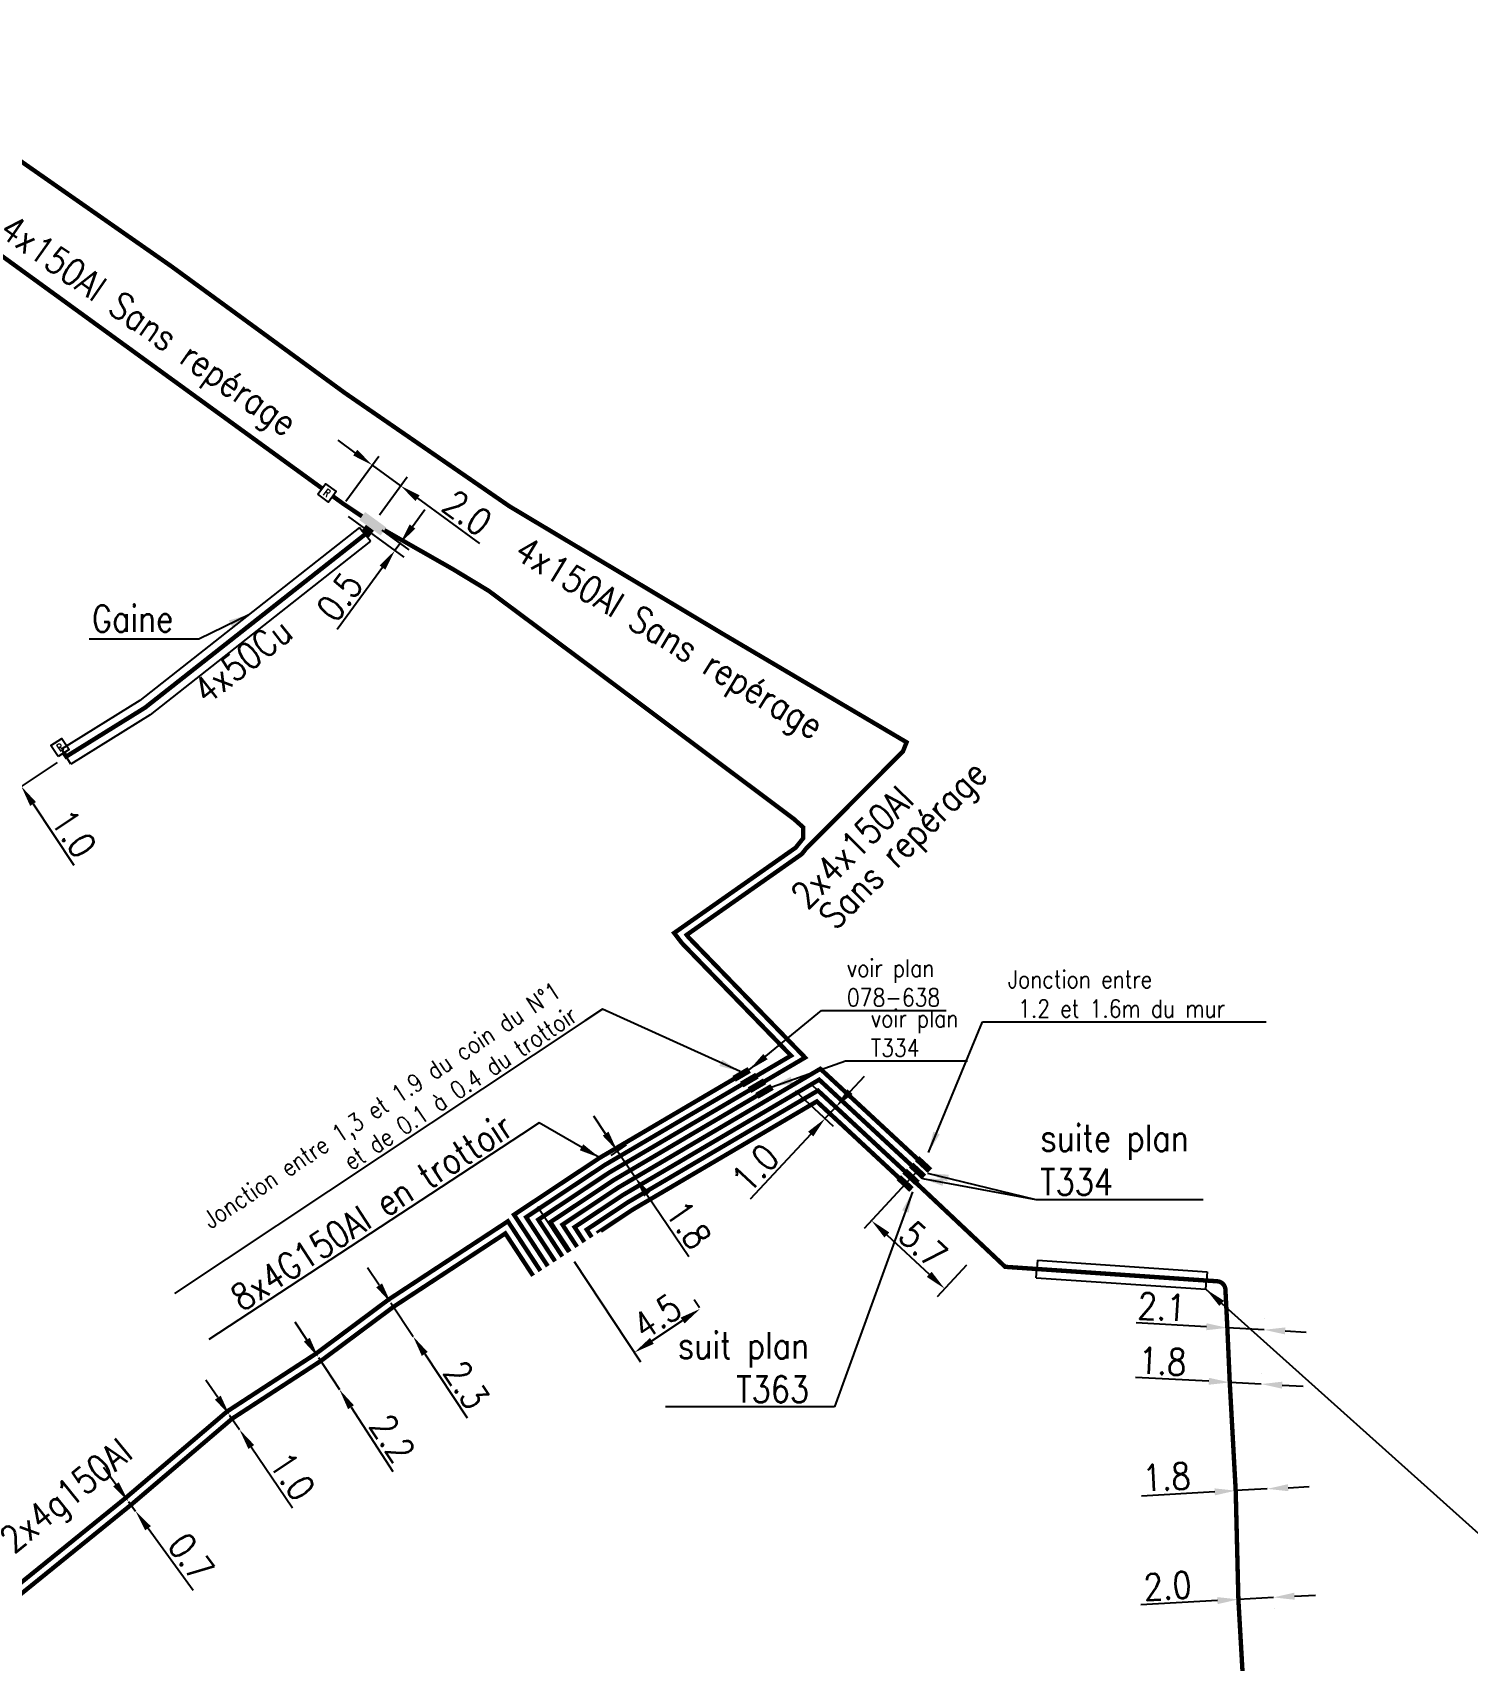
# Model space of a CAD drawing. Header units: millimetres. Extents: x 80000 to 81010, y 144000 to 145002.
# Drawn here: x 80369.8 to 80451.6, y 144571 to 144663.8 of the extents above; entities that cross this region are included whole.
import ezdxf
from ezdxf.enums import TextEntityAlignment as Align

# ---------------------------------------------------------------- set-up
doc = ezdxf.new("R2010")
doc.units = ezdxf.units.MM
doc.header["$PDMODE"] = 34
doc.linetypes.add('B_ST_AL', pattern=[2000, 1000, 1000])
doc.linetypes.add('B_ST_CU', pattern=[2000, 1000, 1000])
doc.layers.get('0').update_dxf_attribs({"linetype": 'CONTINUOUS'})
doc.layers.get('Defpoints').update_dxf_attribs({"linetype": 'CONTINUOUS'})
for name, color, linetype in [('B_100', 3, 'CONTINUOUS'), ('B_200', 7, 'CONTINUOUS'), ('B_300', 7, 'CONTINUOUS'), ('B_400', 7, 'CONTINUOUS')]:
    doc.layers.add(name, color=color, linetype=linetype)
doc.styles.add('M_ROMANS', font='ROMANS.shx', dxfattribs={"width": 0.75})
doc.styles.get("Standard").update_dxf_attribs({"font": 'romans.shx', "width": 0.85})
doc.dimstyles.get("Standard").update_dxf_attribs({"dimtxt": 1.5, "dimasz": 1.2, "dimexe": 0.625, "dimexo": 0.625, "dimgap": 0.25, "dimtad": 1, "dimdec": 1, "dimzin": 0, "dimdsep": 46, "dimtxsty": 'Standard', "dimcen": -0.5, "dimadec": 0, "dimazin": 0, "dimtfac": 1, "dimtdec": 1, "dimtmove": 0, "dimatfit": 3, "dimfxl": 0, "dimtolj": 1, "dimtzin": 0, "dimarcsym": 0})

# ---------------------------------------------------------------- blocks, each defined once
blk = doc.blocks.new('*D213')
at = {"layer": 'B_100', "color": 0, "linetype": 'Continuous', "lineweight": -2, "transparency": 16777216}
for p, q in [((80437.349, 144574.439), (80432.984, 144574.19)), ((80440.543, 144574.622), (80438.547, 144574.508)), ((80441.741, 144574.69), (80442.94, 144574.758)), ((80438.582, 144573.884), (80438.582, 144573.884)), ((80440.579, 144573.998), (80440.579, 144573.998))]:
    blk.add_line(p, q, dxfattribs=at)
at = {"layer": 'B_100', "color": 0, "linetype": 'Continuous', "transparency": 16777216}
for points in [[(80437.337, 144574.639), (80437.36, 144574.239), (80438.547, 144574.508)], [(80441.73, 144574.89), (80441.753, 144574.49), (80440.543, 144574.622)]]:
    blk.add_solid(points, dxfattribs=at)
at = {"layer": 'Defpoints', "color": 0, "linetype": 'Continuous', "transparency": 16777216}
for p in [(80438.547, 144574.508), (80438.547, 144574.508), (80440.543, 144574.622)]:
    blk.add_point(p, dxfattribs=at)
at = {"layer": 'B_100', "color": 0, "linetype": 'Continuous', "transparency": 16777216, "insert": (80434.51, 144575.279), "char_height": 1.5, "attachment_point": 5, "rotation": 3.26786}
blk.add_mtext('\\A1;2.0', dxfattribs=at)
blk = doc.blocks.new('*D218')
at = {"layer": 'B_100', "color": 0, "linetype": 'Continuous', "lineweight": -2, "transparency": 16777216}
for p, q in [((80436.72, 144590.055), (80432.719, 144590.268)), ((80437.952, 144590.616), (80437.952, 144590.616)), ((80440.049, 144590.504), (80440.049, 144590.504)), ((80440.015, 144589.88), (80437.918, 144589.992)), ((80441.214, 144589.817), (80442.412, 144589.753))]:
    blk.add_line(p, q, dxfattribs=at)
at = {"layer": 'B_100', "color": 0, "linetype": 'Continuous', "transparency": 16777216}
for points in [[(80436.731, 144590.255), (80436.709, 144589.856), (80437.918, 144589.992)], [(80441.224, 144590.016), (80441.203, 144589.617), (80440.015, 144589.88)]]:
    blk.add_solid(points, dxfattribs=at)
at = {"layer": 'Defpoints', "color": 0, "linetype": 'Continuous', "transparency": 16777216}
for p in [(80437.918, 144589.992), (80437.918, 144589.992), (80440.015, 144589.88)]:
    blk.add_point(p, dxfattribs=at)
at = {"layer": 'B_100', "color": 0, "linetype": 'Continuous', "transparency": 16777216, "insert": (80434.173, 144591.192), "char_height": 1.5, "attachment_point": 5, "rotation": 356.96189}
blk.add_mtext('\\A1;2.1', dxfattribs=at)
blk = doc.blocks.new('*D219')
at = {"layer": 'B_100', "color": 0, "linetype": 'Continuous', "lineweight": -2, "transparency": 16777216}
for p, q in [((80439.884, 144587.41), (80439.884, 144587.41)), ((80436.855, 144586.945), (80432.672, 144587.167)), ((80439.851, 144586.786), (80438.054, 144586.881)), ((80441.049, 144586.722), (80442.248, 144586.658))]:
    blk.add_line(p, q, dxfattribs=at)
at = {"layer": 'B_100', "color": 0, "linetype": 'Continuous', "transparency": 16777216}
for points in [[(80436.866, 144587.144), (80436.845, 144586.745), (80438.054, 144586.881)], [(80441.06, 144586.922), (80441.039, 144586.522), (80439.851, 144586.786)]]:
    blk.add_solid(points, dxfattribs=at)
at = {"layer": 'Defpoints', "color": 0, "linetype": 'Continuous', "transparency": 16777216}
for p in [(80438.054, 144586.881), (80438.054, 144586.881), (80439.851, 144586.786)]:
    blk.add_point(p, dxfattribs=at)
at = {"layer": 'B_100', "color": 0, "linetype": 'Continuous', "transparency": 16777216, "insert": (80434.218, 144588.086), "char_height": 1.5, "attachment_point": 5, "rotation": 356.96189}
blk.add_mtext('\\A1;1.8', dxfattribs=at)
blk = doc.blocks.new('*D220')
at = {"layer": 'B_100', "color": 0, "linetype": 'Continuous', "lineweight": -2, "transparency": 16777216}
for p, q in [((80440.191, 144580.81), (80438.394, 144580.708)), ((80441.389, 144580.878), (80442.587, 144580.946)), ((80437.196, 144580.64), (80433.013, 144580.402))]:
    blk.add_line(p, q, dxfattribs=at)
at = {"layer": 'B_100', "color": 0, "linetype": 'Continuous', "transparency": 16777216}
for points in [[(80437.184, 144580.839), (80437.207, 144580.44), (80438.394, 144580.708)], [(80441.378, 144581.078), (80441.4, 144580.678), (80440.191, 144580.81)]]:
    blk.add_solid(points, dxfattribs=at)
at = {"layer": 'Defpoints', "color": 0, "linetype": 'Continuous', "transparency": 16777216}
for p in [(80440.191, 144580.81), (80438.394, 144580.708), (80438.394, 144580.708)]:
    blk.add_point(p, dxfattribs=at)
at = {"layer": 'B_100', "color": 0, "linetype": 'Continuous', "transparency": 16777216, "insert": (80434.449, 144581.485), "char_height": 1.5, "attachment_point": 5, "rotation": 3.25421}
blk.add_mtext('\\A1;1.8', dxfattribs=at)
blk = doc.blocks.new('*D930')
at = {"layer": 'B_300', "color": 0, "linetype": 'Continuous', "lineweight": -2, "transparency": 16777216}
for p, q in [((80388.172, 144639.89), (80387.203, 144640.598)), ((80387.637, 144637.123), (80389.51, 144639.688)), ((80389.141, 144639.183), (80390.757, 144638.004)), ((80389.548, 144636.348), (80391.125, 144638.509)), ((80391.726, 144637.296), (80395.257, 144634.719))]:
    blk.add_line(p, q, dxfattribs=at)
at = {"layer": 'B_300', "color": 0, "linetype": 'Continuous', "transparency": 16777216}
for points in [[(80388.29, 144640.052), (80388.054, 144639.729), (80389.141, 144639.183)], [(80391.844, 144637.458), (80391.608, 144637.135), (80390.757, 144638.004)]]:
    blk.add_solid(points, dxfattribs=at)
at = {"layer": 'Defpoints', "color": 0, "linetype": 'Continuous', "transparency": 16777216}
for p in [(80390.757, 144638.004), (80387.269, 144636.618), (80389.179, 144635.843)]:
    blk.add_point(p, dxfattribs=at)
at = {"layer": 'B_300', "color": 0, "linetype": 'Continuous', "transparency": 16777216, "insert": (80394.566, 144636.462), "char_height": 1.5, "attachment_point": 5, "rotation": 323.87465}
blk.add_mtext('\\A1;2.0', dxfattribs=at)
blk = doc.blocks.new('*D931')
at = {"layer": 'B_300', "color": 0, "linetype": 'Continuous', "lineweight": -2, "transparency": 16777216}
for p, q in [((80391.434, 144635.683), (80392.141, 144636.652)), ((80387.774, 144636.25), (80390.937, 144633.941)), ((80389.684, 144635.474), (80391.231, 144634.345)), ((80390.727, 144634.713), (80390.432, 144634.31)), ((80389.724, 144633.34), (80387.147, 144629.809))]:
    blk.add_line(p, q, dxfattribs=at)
at = {"layer": 'B_300', "color": 0, "linetype": 'Continuous', "transparency": 16777216}
for points in [[(80391.272, 144635.801), (80391.596, 144635.565), (80390.727, 144634.713)], [(80389.563, 144633.458), (80389.886, 144633.222), (80390.432, 144634.31)]]:
    blk.add_solid(points, dxfattribs=at)
at = {"layer": 'Defpoints', "color": 0, "linetype": 'Continuous', "transparency": 16777216}
for p in [(80387.269, 144636.618), (80389.179, 144635.843), (80390.432, 144634.31)]:
    blk.add_point(p, dxfattribs=at)
at = {"layer": 'B_300', "color": 0, "linetype": 'Continuous', "transparency": 16777216, "insert": (80387.274, 144631.68), "char_height": 1.5, "attachment_point": 5, "rotation": 53.87465}
blk.add_mtext('\\A1;0.5', dxfattribs=at)
blk = doc.blocks.new('B_300_02')
at = {"color": 0, "linetype": 'Continuous'}
for points in [[(-1, 0.375), (-1, -0.375), (1, 0.375), (1, -0.375)], [(-0.375, 1), (0.375, 1), (-0.375, 0.375), (0.375, 0.375)]]:
    blk.add_solid(points, dxfattribs=at)
at = {"color": 0, "linetype": 'Continuous', "style": 'M_ROMANS', "width": 0.75, "flags": 3}
for tag, p in [('DEF_LEG', (0, -4.25)), ('DEF_COUP', (0, -6.75)), ('DEF_TYPE', (0, -9.25))]:
    blk.add_attdef(tag, text='', height=1.2, dxfattribs=at).set_placement(p, align=Align.MIDDLE)
blk = doc.blocks.new('*D932')
at = {"layer": 'B_100', "color": 0, "linetype": 'Continuous', "lineweight": -2, "transparency": 16777216}
for p, q in [((80367.908, 144622.689), (80367.242, 144623.687)), ((80368.574, 144621.691), (80369.129, 144620.859)), ((80371.166, 144622.217), (80368.609, 144620.512)), ((80369.794, 144619.86), (80372.119, 144616.375))]:
    blk.add_line(p, q, dxfattribs=at)
at = {"layer": 'B_100', "color": 0, "linetype": 'Continuous', "transparency": 16777216}
for points in [[(80368.075, 144622.8), (80367.742, 144622.578), (80368.574, 144621.691)], [(80369.961, 144619.971), (80369.628, 144619.749), (80369.129, 144620.859)]]:
    blk.add_solid(points, dxfattribs=at)
at = {"layer": 'Defpoints', "color": 0, "linetype": 'Continuous', "transparency": 16777216}
for p in [(80371.686, 144622.564), (80368.574, 144621.691), (80368.574, 144621.691)]:
    blk.add_point(p, dxfattribs=at)
at = {"layer": 'B_100', "color": 0, "linetype": 'Continuous', "transparency": 16777216, "insert": (80372.121, 144618.173), "char_height": 1.5, "attachment_point": 5, "rotation": 303.69613}
blk.add_mtext('\\A1;1.0', dxfattribs=at)
blk = doc.blocks.new('B_200_01')
at = {"color": 0, "linetype": 'Continuous', "flags": 128}
blk.add_lwpolyline([(-0.75, -0.75), (-0.75, 0.75), (0.75, 0.75), (0.75, -0.75)], close=True, dxfattribs=at)
at = {"color": 0, "linetype": 'Continuous', "style": 'M_ROMANS', "width": 0.75}
blk.add_text('R', height=0.9, dxfattribs=at).set_placement((0, 0), align=Align.MIDDLE)
at = {"color": 0, "linetype": 'Continuous', "style": 'M_ROMANS', "width": 0.75, "flags": 3}
for tag, p in [('DEF_LEG', (0, -5)), ('DEF_COUP', (0, -7.5)), ('DEF_TYPE', (0, -10))]:
    blk.add_attdef(tag, text='', height=1.2, dxfattribs=at).set_placement(p, align=Align.MIDDLE)
blk = doc.blocks.new('*D850')
at = {"layer": 'B_100', "color": 0, "linetype": 'Continuous', "lineweight": -2, "transparency": 16777216}
for p, q in [((80400.651, 144593.765), (80404.439, 144588.062)), ((80407.8, 144591.139), (80407.498, 144591.594)), ((80405.093, 144589.247), (80406.844, 144590.41))]:
    blk.add_line(p, q, dxfattribs=at)
at = {"layer": 'B_100', "color": 0, "linetype": 'Continuous', "transparency": 16777216}
for points in [[(80406.734, 144590.576), (80406.955, 144590.243), (80407.844, 144591.074)], [(80404.982, 144589.413), (80405.203, 144589.08), (80404.093, 144588.583)]]:
    blk.add_solid(points, dxfattribs=at)
at = {"layer": 'Defpoints', "color": 0, "linetype": 'Continuous', "transparency": 16777216}
for p in [(80400.306, 144594.286), (80407.844, 144591.074), (80408.146, 144590.619)]:
    blk.add_point(p, dxfattribs=at)
at = {"layer": 'B_100', "color": 0, "linetype": 'Continuous', "transparency": 16777216, "insert": (80405.383, 144590.64), "char_height": 1.5, "attachment_point": 5, "rotation": 33.58579}
blk.add_mtext('\\A1;4.5', dxfattribs=at)
blk = doc.blocks.new('*D851')
at = {"layer": 'B_100', "color": 0, "linetype": 'Continuous', "lineweight": -2, "transparency": 16777216}
for p, q in [((80389.536, 144592.417), (80388.872, 144593.416)), ((80390.2, 144591.417), (80391.473, 144589.501)), ((80392.137, 144588.502), (80394.556, 144584.861))]:
    blk.add_line(p, q, dxfattribs=at)
at = {"layer": 'B_100', "color": 0, "linetype": 'Continuous', "transparency": 16777216}
for points in [[(80389.703, 144592.528), (80389.37, 144592.306), (80390.2, 144591.417)], [(80392.304, 144588.613), (80391.97, 144588.391), (80391.473, 144589.501)]]:
    blk.add_solid(points, dxfattribs=at)
at = {"layer": 'Defpoints', "color": 0, "linetype": 'Continuous', "transparency": 16777216}
for p in [(80390.2, 144591.417), (80391.473, 144589.501), (80391.473, 144589.501)]:
    blk.add_point(p, dxfattribs=at)
at = {"layer": 'B_100', "color": 0, "linetype": 'Continuous', "transparency": 16777216, "insert": (80394.511, 144586.735), "char_height": 1.5, "attachment_point": 5, "rotation": 303.5936}
blk.add_mtext('\\A1;2.3', dxfattribs=at)
blk = doc.blocks.new('*D852')
at = {"layer": 'B_100', "color": 0, "linetype": 'Continuous', "lineweight": -2, "transparency": 16777216}
for p, q in [((80385.41, 144589.314), (80384.753, 144590.318)), ((80386.067, 144588.31), (80387.273, 144586.469)), ((80387.93, 144585.465), (80390.324, 144581.808))]:
    blk.add_line(p, q, dxfattribs=at)
at = {"layer": 'B_100', "color": 0, "linetype": 'Continuous', "transparency": 16777216}
for points in [[(80385.578, 144589.424), (80385.243, 144589.204), (80386.067, 144588.31)], [(80388.097, 144585.575), (80387.763, 144585.356), (80387.273, 144586.469)]]:
    blk.add_solid(points, dxfattribs=at)
at = {"layer": 'Defpoints', "color": 0, "linetype": 'Continuous', "transparency": 16777216}
for p in [(80386.067, 144588.31), (80387.273, 144586.469), (80387.273, 144586.469)]:
    blk.add_point(p, dxfattribs=at)
at = {"layer": 'B_100', "color": 0, "linetype": 'Continuous', "transparency": 16777216, "insert": (80390.292, 144583.683), "char_height": 1.5, "attachment_point": 5, "rotation": 303.21356}
blk.add_mtext('\\A1;2.2', dxfattribs=at)
blk = doc.blocks.new('*D853')
at = {"layer": 'B_100', "color": 0, "linetype": 'Continuous', "lineweight": -2, "transparency": 16777216}
for p, q in [((80380.332, 144586.011), (80379.657, 144587.003)), ((80381.006, 144585.018), (80381.569, 144584.191)), ((80382.243, 144583.199), (80384.599, 144579.735))]:
    blk.add_line(p, q, dxfattribs=at)
at = {"layer": 'B_100', "color": 0, "linetype": 'Continuous', "transparency": 16777216}
for points in [[(80380.497, 144586.123), (80380.166, 144585.898), (80381.006, 144585.018)], [(80382.409, 144583.311), (80382.078, 144583.087), (80381.569, 144584.191)]]:
    blk.add_solid(points, dxfattribs=at)
at = {"layer": 'Defpoints', "color": 0, "linetype": 'Continuous', "transparency": 16777216}
for p in [(80381.006, 144585.018), (80381.569, 144584.191), (80381.569, 144584.191)]:
    blk.add_point(p, dxfattribs=at)
at = {"layer": 'B_100', "color": 0, "linetype": 'Continuous', "transparency": 16777216, "insert": (80384.585, 144581.533), "char_height": 1.5, "attachment_point": 5, "rotation": 304.21356}
blk.add_mtext('\\A1;1.0', dxfattribs=at)
blk = doc.blocks.new('*D854')
at = {"layer": 'B_100', "color": 0, "linetype": 'Continuous', "lineweight": -2, "transparency": 16777216}
for p, q in [((80374.522, 144581.066), (80373.814, 144582.035)), ((80375.231, 144580.098), (80375.645, 144579.533)), ((80376.354, 144578.565), (80378.936, 144575.038))]:
    blk.add_line(p, q, dxfattribs=at)
at = {"layer": 'B_100', "color": 0, "linetype": 'Continuous', "transparency": 16777216}
for points in [[(80374.684, 144581.184), (80374.361, 144580.948), (80375.231, 144580.098)], [(80376.515, 144578.683), (80376.192, 144578.447), (80375.645, 144579.533)]]:
    blk.add_solid(points, dxfattribs=at)
at = {"layer": 'Defpoints', "color": 0, "linetype": 'Continuous', "transparency": 16777216}
for p in [(80375.231, 144580.098), (80375.645, 144579.533), (80375.645, 144579.533)]:
    blk.add_point(p, dxfattribs=at)
at = {"layer": 'B_100', "color": 0, "linetype": 'Continuous', "transparency": 16777216, "insert": (80378.806, 144576.908), "char_height": 1.5, "attachment_point": 5, "rotation": 306.20787}
blk.add_mtext('\\A1;0.7', dxfattribs=at)
blk = doc.blocks.new('*D855')
at = {"layer": 'B_100', "color": 0, "linetype": 'Continuous', "lineweight": -2, "transparency": 16777216}
for p, q in [((80364.979, 144573.665), (80364.247, 144574.616)), ((80365.711, 144572.714), (80366.291, 144571.961)), ((80366.399, 144572.045), (80366.786, 144572.343)), ((80367.022, 144571.01), (80371.891, 144564.686))]:
    blk.add_line(p, q, dxfattribs=at)
at = {"layer": 'B_100', "color": 0, "linetype": 'Continuous', "transparency": 16777216}
for points in [[(80365.138, 144573.787), (80364.821, 144573.543), (80365.711, 144572.714)], [(80367.181, 144571.132), (80366.864, 144570.888), (80366.291, 144571.961)]]:
    blk.add_solid(points, dxfattribs=at)
at = {"layer": 'Defpoints', "color": 0, "linetype": 'Continuous', "transparency": 16777216}
for p in [(80365.711, 144572.714), (80365.904, 144571.664), (80366.291, 144571.961)]:
    blk.add_point(p, dxfattribs=at)
at = {"layer": 'B_100', "color": 0, "linetype": 'Continuous', "transparency": 16777216, "insert": (80371.717, 144566.552), "char_height": 1.5, "attachment_point": 5, "rotation": 307.58925}
blk.add_mtext('\\A1;0.7', dxfattribs=at)
blk = doc.blocks.new('*D856')
at = {"layer": 'B_100', "color": 0, "linetype": 'Continuous', "lineweight": -2, "transparency": 16777216}
for p, q in [((80402.453, 144601.062), (80401.779, 144602.055)), ((80402.768, 144599.826), (80403.644, 144600.421)), ((80403.127, 144600.069), (80404.137, 144598.58)), ((80403.779, 144598.337), (80404.655, 144598.931)), ((80404.811, 144597.587), (80407.2, 144594.068))]:
    blk.add_line(p, q, dxfattribs=at)
at = {"layer": 'B_100', "color": 0, "linetype": 'Continuous', "transparency": 16777216}
for points in [[(80402.618, 144601.175), (80402.287, 144600.95), (80403.127, 144600.069)], [(80404.977, 144597.7), (80404.646, 144597.475), (80404.137, 144598.58)]]:
    blk.add_solid(points, dxfattribs=at)
at = {"layer": 'Defpoints', "color": 0, "linetype": 'Continuous', "transparency": 16777216}
for p in [(80402.251, 144599.475), (80404.137, 144598.58), (80403.262, 144597.986)]:
    blk.add_point(p, dxfattribs=at)
at = {"layer": 'B_100', "color": 0, "linetype": 'Continuous', "transparency": 16777216, "insert": (80407.188, 144595.867), "char_height": 1.5, "attachment_point": 5, "rotation": 304.1684}
blk.add_mtext('\\A1;1.8', dxfattribs=at)
blk = doc.blocks.new('*D857')
at = {"layer": 'B_100', "color": 0, "linetype": 'Continuous', "lineweight": -2, "transparency": 16777216}
for p, q in [((80416.397, 144603.458), (80417.214, 144604.337)), ((80413.259, 144603.507), (80415.425, 144601.494)), ((80414.261, 144603.805), (80416.038, 144602.154)), ((80415.58, 144602.579), (80414.967, 144601.92)), ((80414.15, 144601.041), (80410.704, 144597.334))]:
    blk.add_line(p, q, dxfattribs=at)
at = {"layer": 'B_100', "color": 0, "linetype": 'Continuous', "transparency": 16777216}
for points in [[(80416.25, 144603.594), (80416.543, 144603.322), (80415.58, 144602.579)], [(80414.003, 144601.177), (80414.296, 144600.905), (80414.967, 144601.92)]]:
    blk.add_solid(points, dxfattribs=at)
at = {"layer": 'Defpoints', "color": 0, "linetype": 'Continuous', "transparency": 16777216}
for p in [(80413.803, 144604.231), (80412.801, 144603.933), (80415.58, 144602.579)]:
    blk.add_point(p, dxfattribs=at)
at = {"layer": 'B_100', "color": 0, "linetype": 'Continuous', "transparency": 16777216, "insert": (80410.989, 144599.11), "char_height": 1.5, "attachment_point": 5, "rotation": 47.09101}
blk.add_mtext('\\A1;1.0', dxfattribs=at)
blk = doc.blocks.new('*D1311')
at = {"layer": 'B_300', "color": 0, "linetype": 'Continuous', "lineweight": -2, "transparency": 16777216}
for p, q in [((80420.289, 144598.978), (80417.193, 144595.647)), ((80418.497, 144595.287), (80420.911, 144593.043)), ((80423.035, 144593.566), (80421.364, 144591.769))]:
    blk.add_line(p, q, dxfattribs=at)
at = {"layer": 'B_300', "color": 0, "linetype": 'Continuous', "transparency": 16777216}
for points in [[(80418.633, 144595.434), (80418.361, 144595.141), (80417.618, 144596.104)], [(80421.047, 144593.19), (80420.775, 144592.897), (80421.79, 144592.226)]]:
    blk.add_solid(points, dxfattribs=at)
at = {"layer": 'Defpoints', "color": 0, "linetype": 'Continuous', "transparency": 16777216}
for p in [(80420.715, 144599.436), (80423.461, 144594.024), (80421.79, 144592.226)]:
    blk.add_point(p, dxfattribs=at)
at = {"layer": 'B_300', "color": 0, "linetype": 'Continuous', "transparency": 16777216, "insert": (80420.567, 144594.728), "char_height": 1.5, "attachment_point": 5, "rotation": 317.09101}
blk.add_mtext('\\A1;5.7', dxfattribs=at)
blk = doc.blocks.new('B_300_03')
at = {"color": 0, "linetype": 'Continuous'}
blk.add_solid([(-1, 0.75), (-1, 0), (1, 0.75), (1, 0)], dxfattribs=at)
at = {"color": 0, "linetype": 'Continuous', "style": 'M_ROMANS', "width": 0.75, "flags": 3}
for tag, p in [('DEF_LEG', (0, -4.25)), ('DEF_COUP', (0, -6.75)), ('DEF_TYPE', (0, -9.25))]:
    blk.add_attdef(tag, text='', height=1.2, dxfattribs=at).set_placement(p, align=Align.MIDDLE)

msp = doc.modelspace()

# ---------------------------------------------------------------- linework, layer by layer
at = {"layer": 'B_100', "linetype": 'B_ST_AL', "flags": 128}
for points in [[(80411.524, 144604.047, 0.25, 0.25, 0), (80413.831, 144605.403, 0.25, 0.25, 0), (80407.19, 144612.249, 0.25, 0.25, 0), (80407.077, 144612.396, 0.25, 0.25, 0), (80413.64, 144617.001, 0.25, 0.25, 0), (80413.895, 144617.32, 0.25, 0.25, 0), (80419.412, 144622.856, 0.25, 0.25, 0), (80419.621, 144623.378, 0.25, 0.25, 0), (80409.17, 144629.54, 0.25, 0.25, 0), (80396.975, 144636.828, 0.25, 0.25, 0), (80387.568, 144643.303, 0.25, 0.25, 0), (80377.692, 144650.51, 0.25, 0.25, 0), (80369.257, 144656.396, 0.25, 0.25, 0), (80365.337, 144659.216, 0.25, 0.25, 0), (80359.38, 144663.55, 0.25, 0.25, 0), (80358.962, 144663.707, 0.25, 0.25, 0), (80358.23, 144663.341, 0.25, 0.25, 0), (80354.683, 144659.849, 0.25, 0.25, 0), (80352.658, 144657.566, 0.25, 0.25, 0), (80340.925, 144644.299, 0.25, 0.25, 0), (80333.434, 144650.889, 0, 0, 0)], [(80420.212, 144598.211, 0.25, 0.25, 0), (80425.244, 144593.47, 0.25, 0.25, 0), (80437.342, 144592.646, 0.25, 0.25, -0.379778), (80437.807, 144592.173, 0.25, 0.25, 0), (80437.918, 144589.992, 0.25, 0.25, 0), (80438.054, 144586.881, 0.25, 0.25, 0), (80438.394, 144580.708, 0.25, 0.25, 0), (80438.547, 144574.508, 0.25, 0.25, 0), (80438.987, 144566.805, 0.25, 0.25, 0), (80439.287, 144561.542, 0.25, 0.25, 0), (80439.764, 144555.822, 0.25, 0.25, 0), (80440.761, 144545.552, 0.25, 0.25, 0), (80441.512, 144540.385, 0.25, 0.25, 0), (80442.519, 144535.514, 0.25, 0.25, 0), (80443.669, 144528.264, 0.25, 0.25, 0), (80444.09, 144524.274, 0.25, 0.25, 0), (80444.991, 144517.326, 0.25, 0.25, 0), (80445.612, 144514.929, 0.25, 0.25, 0), (80446.677, 144510.779, 0.25, 0.25, 0), (80446.762, 144508.964, 0.25, 0.25, 0), (80446.925, 144508.2, 0.25, 0.25, 0), (80449.622, 144508.899, 0, 0, 0)]]:
    msp.add_lwpolyline(points, format="xyseb", dxfattribs=at)
at = {"layer": 'B_100', "linetype": 'B_ST_AL', "const_width": 0.25, "flags": 128}
for points in [[(80386.279, 144637.853), (80369.116, 144650.308), (80355.783, 144659.984), (80355.096, 144659.561), (80353.032, 144657.235), (80340.969, 144643.594), (80333.104, 144650.514)], [(80388.556, 144636.261), (80387.475, 144636.985), (80386.886, 144637.412)], [(80411.082, 144604.367), (80413.029, 144605.511), (80406.81, 144611.922), (80406.363, 144612.505), (80413.294, 144617.369), (80413.718, 144617.898), (80413.718, 144618.533), (80413.189, 144619.008), (80402.025, 144627.362), (80395.782, 144632.015), (80393.771, 144633.231), (80389.835, 144635.47)], [(80399.153, 144593.509), (80397.23, 144596.441), (80402.119, 144599.687), (80409.783, 144604.189)], [(80400.825, 144594.606), (80399.993, 144595.875), (80403.179, 144597.991), (80414.703, 144604.76), (80420.221, 144599.639)], [(80401.243, 144594.88), (80400.684, 144595.734), (80403.444, 144597.567), (80414.636, 144604.14), (80419.881, 144599.272)], [(80399.571, 144593.783), (80397.921, 144596.3), (80402.384, 144599.263), (80410.219, 144603.861)], [(80399.989, 144594.057), (80398.612, 144596.158), (80402.649, 144598.839), (80410.661, 144603.543)], [(80400.407, 144594.332), (80399.302, 144596.017), (80402.914, 144598.415), (80411.082, 144603.22)], [(80401.662, 144595.154), (80401.374, 144595.592), (80403.709, 144597.143), (80414.567, 144603.52), (80419.51, 144598.925)], [(80402.08, 144595.428), (80402.065, 144595.45), (80403.975, 144596.718), (80414.5, 144602.901), (80419.17, 144598.559)]]:
    msp.add_lwpolyline(points, dxfattribs=at)
at = {"layer": 'B_100', "linetype": 'B_ST_CU', "const_width": 0.25, "flags": 128}
msp.add_lwpolyline([(80388.733, 144635.231), (80376.178, 144625.349), (80371.686, 144622.564), (80371.543, 144622.769)], dxfattribs=at)
at = {"layer": 'B_100', "linetype": 'B_ST_AL', "const_width": 0.25, "flags": 128}
for points in [[(80398.735, 144593.235), (80396.878, 144596.066), (80390.083, 144591.61, 0.014763), (80390.058, 144591.593), (80385.925, 144588.515), (80380.856, 144585.219), (80375.072, 144580.29), (80365.711, 144572.714), (80365.459, 144572.498), (80365.277, 144572.065), (80365.679, 144571.474)], [(80398.317, 144592.961), (80396.734, 144595.374), (80390.369, 144591.201, 0.014763), (80390.345, 144591.184), (80386.21, 144588.105), (80381.156, 144584.817), (80375.391, 144579.906), (80366.787, 144572.942), (80366.352, 144573.548)]]:
    msp.add_lwpolyline(points, format="xyb", dxfattribs=at)
at = {"layer": 'B_300', "flags": 128}
msp.add_lwpolyline([(80400.306, 144594.286), (80398.577, 144596.889)], dxfattribs=at)
at = {"layer": 'B_400', "color": 7, "linetype": 'CONTINUOUS'}
for p, q in [((80388.424, 144635.624), (80375.891, 144625.759)), ((80388.424, 144635.624), (80388.733, 144635.231)), ((80389.042, 144634.838), (80376.465, 144624.939)), ((80389.042, 144634.838), (80388.733, 144635.231)), ((80375.891, 144625.759), (80371.423, 144622.989)), ((80376.465, 144624.939), (80371.95, 144622.139)), ((80371.423, 144622.989), (80371.686, 144622.564)), ((80371.95, 144622.139), (80371.686, 144622.564)), ((80427.085, 144593.846), (80427.051, 144593.347)), ((80427.085, 144593.846), (80436.767, 144593.186)), ((80427.017, 144592.848), (80427.051, 144593.347)), ((80436.767, 144593.186), (80436.733, 144592.687)), ((80427.017, 144592.848), (80436.699, 144592.189)), ((80436.699, 144592.189), (80436.733, 144592.687))]:
    msp.add_line(p, q, dxfattribs=at)

# ---------------------------------------------------------------- block references
at = {"layer": 'B_200'}
for p, xscale, yscale, zscale, rotation in [((80386.559, 144637.599), 0.4999999999999998, 0.4999999999999998, 0.4999999999999998, 324.0306398978367), ((80371.337, 144623.083), 0.5, 0.5, 0.5, 33.30193289644246)]:
    msp.add_blockref('B_200_01', p, dxfattribs=dict(at, xscale=xscale, yscale=yscale, zscale=zscale, rotation=rotation))
at = {"layer": 'B_300'}
for name, p, xscale, yscale, zscale, rotation in [('B_300_02', (80389.175, 144635.837), 0.7499999999994419, 0.7499999999994419, 0.7499999999994419, 143.8746481672746), ('B_300_03', (80410.308, 144604.281), 0.4999999999947015, 0.4999999999947015, 0.4999999999947015, 30.29244914874788), ('B_300_03', (80410.745, 144603.953), 0.4999999999947015, 0.4999999999947015, 0.4999999999947015, 30.29244914874788), ('B_300_03', (80411.187, 144603.633), 0.4999999999947015, 0.4999999999947015, 0.4999999999947015, 30.29244914874788), ('B_300_03', (80411.609, 144603.31), 0.4999999999947015, 0.4999999999947015, 0.4999999999947015, 30.29244914874788), ('B_300_03', (80420.12, 144598.795), 0.4999999999999999, 0.4999999999999999, 0.4999999999999999, 317.1356212308792), ('B_300_03', (80420.46, 144599.161), 0.4999999999999999, 0.4999999999999999, 0.4999999999999999, 317.1356212308792), ('B_300_03', (80419.409, 144598.081), 0.4999999999999999, 0.4999999999999999, 0.4999999999999999, 317.1356212308792), ('B_300_03', (80419.749, 144598.447), 0.4999999999999999, 0.4999999999999999, 0.4999999999999999, 317.1356212308792)]:
    msp.add_blockref(name, p, dxfattribs=dict(at, xscale=xscale, yscale=yscale, zscale=zscale, rotation=rotation))

# ---------------------------------------------------------------- texts
at = {"layer": 'B_100', "linetype": 'Continuous', "width": 0.85}
for s, rotation, p in [('4x150Al Sans repérage', 324.80095, (80367.772, 144652.322)), ('4x150Al Sans repérage', 328.67869, (80397.141, 144633.927)), ('Sans repérage', 45.09905, (80415.541, 144612.608)), ('2x4x150Al ', 45.09905, (80413.955, 144613.787))]:
    msp.add_text(s, height=1.5, rotation=rotation, dxfattribs=at).set_placement(p)
for s, rotation, p in [('4x50Cu', 38.20608, (80381.751, 144628.039)), ('2x4g150Al', 39.00291, (80371.818, 144580.257))]:
    msp.add_text(s, height=1.5, rotation=rotation, dxfattribs=at).set_placement(p, align=Align.MIDDLE)
at = {"layer": 'B_100', "linetype": 'Continuous', "insert": (80397.316, 144601.086), "char_height": 1.5, "attachment_point": 9, "rotation": 33.21356}
msp.add_mtext('8x4G150Al en trottoir', dxfattribs=at)
at = {"layer": 'B_300', "linetype": 'Continuous'}
for s, insert, char_height, attachment_point in [('voir plan\\P078-638', (80416.22, 144608.33), 1, 7), ('Jonction entre\\P 1.2 et 1.6m du mur', (80425.399, 144607.694), 1, 7), ('voir plan\\PT334', (80417.591, 144605.46), 1, 7), ('suite plan \\PT334', (80427.246, 144597.564), 1.5, 7), ('suit plan\\P T363', (80414.061, 144585.736), 1.5, 9)]:
    msp.add_mtext(s, dxfattribs=dict(at, insert=insert, char_height=char_height, attachment_point=attachment_point))
at = {"layer": 'B_300', "linetype": 'Continuous', "insert": (80400.93, 144607.565), "char_height": 1, "attachment_point": 9, "rotation": 33.5873}
msp.add_mtext('Jonction entre 1,3 et 1.9 du coin du N°1\\Pet de 0.1 à 0.4 du trottoir', dxfattribs=at)
at = {"layer": 'B_400', "linetype": 'Continuous', "insert": (80377.794, 144629.677), "char_height": 1.5, "attachment_point": 9}
msp.add_mtext('\\A1;Gaine', dxfattribs=at)

# ---------------------------------------------------------------- dimensions: what is measured, and where the dimension line sits
at = {"layer": 'B_100', "linetype": 'Continuous'}
dim = msp.add_linear_dim(base=(80368.574, 144621.691), p1=(80371.686, 144622.564), p2=(80368.574, 144621.691), angle=303.69613, dimstyle='Standard', override={"dimfxl": 1.25}, dxfattribs=at)
dim.commit()
dim.dimension.update_dxf_attribs({"geometry": '*D932', "text_midpoint": (80371.289, 144617.618), "dimtype": 160})
for base, p1, p2, angle, text, picture, middle in [((80415.58, 144602.579), (80412.801, 144603.933), (80413.803, 144604.231), 227.09101, '1.0', '*D857', (80411.722, 144598.429)), ((80366.291, 144571.961), (80365.711, 144572.714), (80365.904, 144571.664), 127.58925, '0.7', '*D855', (80370.924, 144565.942))]:
    dim = msp.add_linear_dim(base=base, p1=p1, p2=p2, angle=angle, text=text, dimstyle='Standard', dxfattribs=at)
    dim.commit()
    dim.dimension.update_dxf_attribs({"geometry": picture, "text_midpoint": middle, "dimtype": 160})
for base, p1, p2, angle, picture, middle in [((80404.137, 144598.58), (80402.251, 144599.475), (80403.262, 144597.986), 124.1684, '*D856', (80406.361, 144595.305)), ((80407.844, 144591.074), (80400.306, 144594.286), (80408.146, 144590.619), 213.58579, '*D850', (80405.936, 144589.807)), ((80391.473, 144589.501), (80390.2, 144591.417), (80391.473, 144589.501), 123.5936, '*D851', (80393.678, 144586.181)), ((80387.273, 144586.469), (80386.067, 144588.31), (80387.273, 144586.469), 123.21356, '*D852', (80389.456, 144583.135)), ((80381.569, 144584.191), (80381.006, 144585.018), (80381.569, 144584.191), 124.21356, '*D853', (80383.758, 144580.971)), ((80375.645, 144579.533), (80375.231, 144580.098), (80375.645, 144579.533), 126.20787, '*D854', (80377.999, 144576.317))]:
    dim = msp.add_linear_dim(base=base, p1=p1, p2=p2, angle=angle, dimstyle='Standard', dxfattribs=at)
    dim.commit()
    dim.dimension.update_dxf_attribs({"geometry": picture, "text_midpoint": middle, "dimtype": 160})
for base, p1, p2, angle, picture, middle in [((80437.918, 144589.992), (80440.015, 144589.88), (80437.918, 144589.992), 356.96189, '*D218', (80434.173, 144591.192)), ((80438.054, 144586.881), (80439.851, 144586.786), (80438.054, 144586.881), 356.96189, '*D219', (80434.218, 144588.086)), ((80438.394, 144580.708), (80440.191, 144580.81), (80438.394, 144580.708), 3.25421, '*D220', (80434.449, 144581.485)), ((80438.547, 144574.508), (80440.543, 144574.622), (80438.547, 144574.508), 3.26786, '*D213', (80434.51, 144575.279))]:
    dim = msp.add_linear_dim(base=base, p1=p1, p2=p2, angle=angle, dimstyle='Standard', dxfattribs=at)
    dim.commit()
    dim.dimension.update_dxf_attribs({"geometry": picture, "text_midpoint": middle})
at = {"layer": 'B_300', "linetype": 'Continuous'}
for base, p1, p2, angle, picture, middle in [((80390.757, 144638.004), (80387.269, 144636.618), (80389.179, 144635.843), 323.87465, '*D930', (80393.976, 144635.654)), ((80390.432, 144634.31), (80389.179, 144635.843), (80387.269, 144636.618), 53.87465, '*D931', (80388.082, 144631.09)), ((80421.79, 144592.226), (80420.715, 144599.436), (80423.461, 144594.024), 137.09101, '*D1311', (80419.886, 144593.996))]:
    dim = msp.add_linear_dim(base=base, p1=p1, p2=p2, angle=angle, dimstyle='Standard', override={"dimfxl": 1.25}, dxfattribs=at)
    dim.commit()
    dim.dimension.update_dxf_attribs({"geometry": picture, "text_midpoint": middle, "dimtype": 160})

# ---------------------------------------------------------------- leaders
at = {"layer": 'B_100', "linetype": 'Continuous', "annotation_type": 0, "has_hookline": 1, "hookline_direction": 1, "text_width": 21.068, "horizontal_direction": (0.836635, 0.547761, 0)}
msp.add_leader([(80402.119, 144599.687), (80398.666, 144601.671), (80397.662, 144601.013)], dimstyle='Standard', override={"dimgap": 0.25, "dimtad": 1, "dimfxl": 1.25}, dxfattribs=at)
at = {"layer": 'B_300', "linetype": 'Continuous', "annotation_type": 0, "has_hookline": 1, "hookline_direction": 1, "text_width": 27.848, "horizontal_direction": (0.833044, 0.553207, 0)}
msp.add_leader([(80410.119, 144604.605), (80402.276, 144608.159), (80401.277, 144607.495)], dimstyle='Standard', override={"dimgap": 0.25, "dimtad": 1, "dimfxl": 1.25}, dxfattribs=at)
at = {"layer": 'B_300', "linetype": 'Continuous', "annotation_type": 0, "has_hookline": 1}
for points, hookline_direction, text_width in [([(80410.645, 144604.695), (80414.77, 144608.08), (80415.97, 144608.08)], 0, 5.667), ([(80420.87, 144599.992), (80423.949, 144607.444), (80425.149, 144607.444)], 0, 14.733), ([(80411.946, 144603.724), (80416.141, 144605.21), (80417.341, 144605.21)], 0, 5.505), ([(80420.817, 144598.811), (80426.996, 144597.314)], 0, 9.289), ([(80419.961, 144597.755), (80415.511, 144585.486), (80414.311, 144585.486)], 1, 8.196)]:
    msp.add_leader(points, dimstyle='Standard', override={"dimgap": 0.25, "dimtad": 1, "dimfxl": 1.25}, dxfattribs=dict(at, hookline_direction=hookline_direction, text_width=text_width))
at = {"layer": 'B_300', "linetype": 'Continuous'}
msp.add_leader([(80420.529, 144598.501), (80426.996, 144597.314)], dimstyle='Standard', override={"dimgap": 0.25, "dimtad": 1, "dimfxl": 1.25}, dxfattribs=at)
at = {"layer": 'B_400', "linetype": 'Continuous', "annotation_type": 0, "has_hookline": 1}
for points, override, hookline_direction, text_width in [([(80382.131, 144630.671), (80379.244, 144629.259), (80378.044, 144629.259)], {"dimgap": 0.25, "dimtad": 1, "dimfxl": 1.25}, 1, 4.796), ([(80436.699, 144592.189), (80456.23, 144574.691), (80457.43, 144574.691)], {"dimfxl": 1.25}, 0, 34.121)]:
    msp.add_leader(points, dimstyle='Standard', override=override, dxfattribs=dict(at, hookline_direction=hookline_direction, text_width=text_width))

doc.saveas('drawing.dxf')
